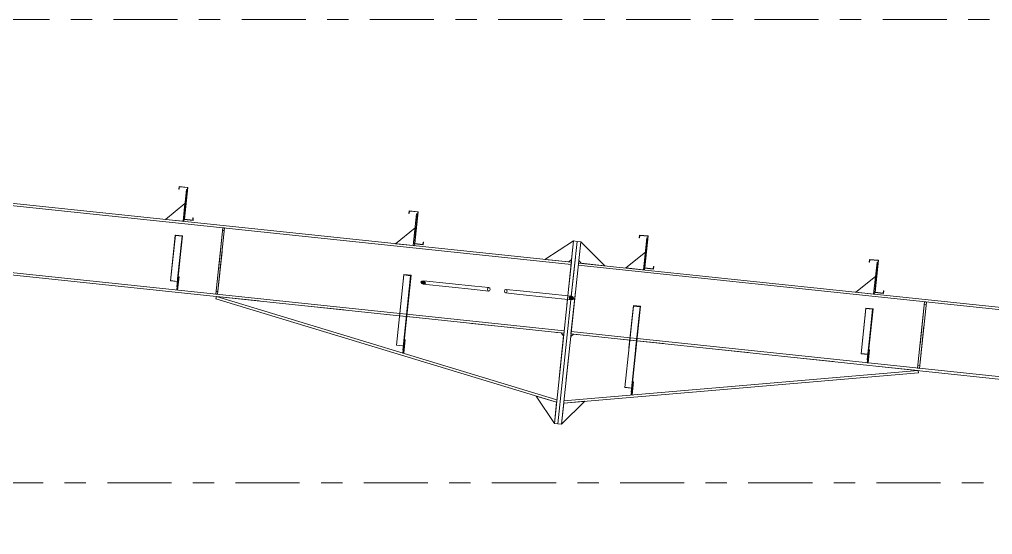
# Model space of a CAD drawing. Header units: millimetres. Extents: x -49 to 773, y -82 to 492.
# Drawn here: x 315.95 to 361.49, y 423.33 to 447.42 of the extents above; entities that cross this region are included whole.
import ezdxf

# ---------------------------------------------------------------- set-up
doc = ezdxf.new("R2010")
doc.units = ezdxf.units.MM
for name, pattern in [('XKITLINE00', [0]), ('XKITLINE02', [4, 2, -2]), ('XKITLINE03', [6, 3, -1, 1, -1])]:
    doc.linetypes.add(name, pattern=pattern)
doc.layers.add('Part', color=2, linetype='Continuous', lineweight=0)
doc.layers.add('S-grid', color=1, linetype='Continuous', lineweight=0)

# ---------------------------------------------------------------- blocks, each defined once
blk = doc.blocks.new('*A399')
at = {"layer": 'Part'}
blk.add_hatch(color=3, dxfattribs=at).paths.add_polyline_path([(333.941, 435.467), (333.944, 435.493), (334.275, 435.458), (334.22, 434.938), (334.204, 434.94), (334.256, 435.434)], flags=17)
blk = doc.blocks.new('*A400')
at = {"layer": 'Part'}
blk.add_hatch(color=3, dxfattribs=at).paths.add_polyline_path([(323.242, 437.309), (323.244, 437.33), (323.575, 437.295), (323.531, 436.875), (323.515, 436.877), (323.557, 437.276)], flags=17)
blk = doc.blocks.new('*A401')
at = {"layer": 'Part'}
blk.add_hatch(color=3, dxfattribs=at).paths.add_polyline_path([(344.681, 434.015), (344.684, 434.043), (345.016, 434.008), (344.955, 433.437), (344.939, 433.439), (344.996, 433.981)], flags=17)
blk = doc.blocks.new('*A403')
at = {"layer": 'Part'}
blk.add_hatch(color=3, dxfattribs=at).paths.add_polyline_path([(355.562, 433.9), (355.565, 433.921), (355.896, 433.886), (355.852, 433.466), (355.835, 433.468), (355.877, 433.867)], flags=17)
blk = doc.blocks.new('*A412')
at = {"layer": 'Part'}
blk.add_hatch(color=3, dxfattribs=at).paths.add_polyline_path([(324.057, 438.03), (324.068, 438.14), (324.083, 438.138), (324.07, 438.014), (323.656, 438.057), (323.813, 439.551), (323.429, 439.591), (323.417, 439.482), (323.402, 439.484), (323.415, 439.608), (323.83, 439.564), (323.672, 438.071)], flags=17)
blk = doc.blocks.new('*A420')
at = {"layer": 'Part'}
blk.add_hatch(color=3, dxfattribs=at).paths.add_polyline_path([(324.057, 438.03), (324.068, 438.14), (324.083, 438.138), (324.07, 438.014), (323.656, 438.057), (323.813, 439.551), (323.429, 439.591), (323.417, 439.482), (323.402, 439.484), (323.415, 439.608), (323.83, 439.564), (323.672, 438.071)], flags=17)
blk = doc.blocks.new('*A426')
at = {"layer": 'Part'}
blk.add_hatch(color=3, dxfattribs=at).paths.add_polyline_path([(356.378, 434.621), (356.389, 434.731), (356.404, 434.729), (356.391, 434.605), (355.976, 434.648), (356.134, 436.142), (355.749, 436.182), (355.738, 436.073), (355.723, 436.074), (355.736, 436.199), (356.15, 436.155), (355.993, 434.662)], flags=17)
blk = doc.blocks.new('*A427')
at = {"layer": 'Part'}
blk.add_hatch(color=3, dxfattribs=at).paths.add_polyline_path([(345.604, 435.758), (345.615, 435.867), (345.63, 435.865), (345.617, 435.741), (345.203, 435.785), (345.36, 437.278), (344.976, 437.319), (344.964, 437.209), (344.949, 437.211), (344.963, 437.335), (345.377, 437.291), (345.219, 435.798)], flags=17)
blk = doc.blocks.new('*A428')
at = {"layer": 'Part'}
blk.add_hatch(color=3, dxfattribs=at).paths.add_polyline_path([(334.83, 436.894), (334.842, 437.003), (334.857, 437.002), (334.844, 436.877), (334.429, 436.921), (334.587, 438.414), (334.202, 438.455), (334.191, 438.346), (334.176, 438.347), (334.189, 438.472), (334.603, 438.428), (334.446, 436.934)], flags=17)
blk = doc.blocks.new('*A431')
at = {"layer": 'Part'}
blk.add_hatch(color=3, dxfattribs=at).paths.add_polyline_path([(334.852, 435.201), (334.926, 435.168), (334.951, 435.106), (334.913, 435.051), (334.834, 435.035), (334.76, 435.067), (334.735, 435.129), (334.773, 435.184)], flags=17)
blk = doc.blocks.new('*A432')
at = {"layer": 'Part'}
blk.add_hatch(color=3, dxfattribs=at).paths.add_polyline_path([(341.787, 434.469), (341.861, 434.437), (341.886, 434.375), (341.849, 434.32), (341.77, 434.303), (341.696, 434.336), (341.67, 434.398), (341.708, 434.453)], flags=17)
blk = doc.blocks.new('*A436')
at = {"layer": 'Part'}
blk.add_hatch(color=3, dxfattribs=at).paths.add_polyline_path([(356.378, 434.621), (356.389, 434.731), (356.404, 434.729), (356.391, 434.605), (355.976, 434.648), (356.134, 436.142), (355.749, 436.182), (355.738, 436.073), (355.723, 436.074), (355.736, 436.199), (356.15, 436.155), (355.993, 434.662)], flags=17)
blk = doc.blocks.new('*A437')
at = {"layer": 'Part'}
blk.add_hatch(color=3, dxfattribs=at).paths.add_polyline_path([(345.604, 435.758), (345.615, 435.867), (345.63, 435.865), (345.617, 435.741), (345.203, 435.785), (345.36, 437.278), (344.976, 437.319), (344.964, 437.209), (344.949, 437.211), (344.963, 437.335), (345.377, 437.291), (345.219, 435.798)], flags=17)
blk = doc.blocks.new('*A438')
at = {"layer": 'Part'}
blk.add_hatch(color=3, dxfattribs=at).paths.add_polyline_path([(334.83, 436.894), (334.842, 437.003), (334.857, 437.002), (334.844, 436.877), (334.429, 436.921), (334.587, 438.414), (334.202, 438.455), (334.191, 438.346), (334.176, 438.347), (334.189, 438.472), (334.603, 438.428), (334.446, 436.934)], flags=17)
blk = doc.blocks.new('*A1511')
at = {"layer": 'S-grid', "color": 1, "linetype": 'XKITLINE03', "lineweight": 0}
blk.add_line((290.348, 447.415), (537.176, 447.415), dxfattribs=at)
blk = doc.blocks.new('*A1512')
at = {"layer": 'S-grid', "color": 1, "linetype": 'XKITLINE03', "lineweight": 0}
blk.add_line((2.06, 425.748), (484.241, 425.748), dxfattribs=at)
blk = doc.blocks.new('*A1819')
at = {"layer": 'Part', "color": 7, "linetype": 'XKITLINE02', "lineweight": 0}
for p, q in [((341.759, 432.712), (342.108, 436.027)), ((344.845, 432.387), (344.513, 432.422)), ((344.856, 432.495), (344.524, 432.53))]:
    blk.add_line(p, q, dxfattribs=at)
at = {"layer": 'Part', "color": 2, "linetype": 'XKITLINE00', "lineweight": 0}
for p, q in [((441.076, 425.48), (342.097, 435.92)), ((342.108, 436.027), (441.198, 425.576)), ((344.513, 432.422), (341.759, 432.712)), ((344.524, 432.53), (341.77, 432.82)), ((430.702, 423.331), (344.845, 432.387)), ((430.713, 423.439), (344.856, 432.495))]:
    blk.add_line(p, q, dxfattribs=at)
blk = doc.blocks.new('*A1867')
at = {"layer": 'Part', "color": 7, "linetype": 'XKITLINE02', "lineweight": 0}
for p, q in [((269.132, 443.616), (268.805, 440.516)), ((269.134, 443.641), (269.143, 443.723)), ((341.777, 436.062), (341.427, 432.747)), ((334.082, 433.631), (333.751, 433.666)), ((334.071, 433.523), (333.739, 433.558))]:
    blk.add_line(p, q, dxfattribs=at)
at = {"layer": 'Part', "color": 2, "linetype": 'XKITLINE00', "lineweight": 0}
for p, q in [((269.134, 443.641), (269.132, 443.616)), ((341.765, 435.955), (269.132, 443.616)), ((269.143, 443.723), (341.777, 436.062)), ((268.805, 440.516), (268.793, 440.409)), ((333.739, 433.558), (268.793, 440.409)), ((333.751, 433.666), (268.805, 440.516)), ((341.438, 432.855), (334.082, 433.631)), ((341.427, 432.747), (334.071, 433.523))]:
    blk.add_line(p, q, dxfattribs=at)
blk = doc.blocks.new('*A1868')
at = {"layer": 'Part', "color": 2, "linetype": 'XKITLINE00', "lineweight": 0}
for p, q in [((325.17, 434.462), (325.138, 434.359)), ((341.086, 429.515), (325.138, 434.359)), ((341.098, 429.625), (325.17, 434.462)), ((341.306, 432.76), (341.414, 432.626))]:
    blk.add_line(p, q, dxfattribs=at)
at = {"layer": 'Part', "color": 7, "linetype": 'XKITLINE02', "lineweight": 0}
for p, q in [((325.17, 434.462), (341.306, 432.76)), ((341.414, 432.626), (341.086, 429.515))]:
    blk.add_line(p, q, dxfattribs=at)
blk = doc.blocks.new('*A1869')
at = {"layer": 'Part', "color": 2, "linetype": 'XKITLINE00', "lineweight": 0}
blk.add_line((340.981, 428.521), (340.129, 429.806), dxfattribs=at)
at = {"layer": 'Part', "color": 7, "linetype": 'XKITLINE02', "lineweight": 0}
for p, q in [((340.129, 429.806), (341.086, 429.515)), ((341.086, 429.515), (340.981, 428.521))]:
    blk.add_line(p, q, dxfattribs=at)
blk = doc.blocks.new('*A1870')
at = {"layer": 'Part', "color": 2, "linetype": 'XKITLINE00', "lineweight": 0}
blk.add_line((342.414, 429.565), (341.313, 428.486), dxfattribs=at)
at = {"layer": 'Part', "color": 7, "linetype": 'XKITLINE02', "lineweight": 0}
for p, q in [((341.313, 428.486), (341.418, 429.48)), ((341.418, 429.48), (342.414, 429.565))]:
    blk.add_line(p, q, dxfattribs=at)
blk = doc.blocks.new('*A1871')
at = {"layer": 'Part', "color": 2, "linetype": 'XKITLINE00', "lineweight": 0}
for p, q in [((344.685, 430.474), (344.62, 429.861)), ((344.643, 430.479), (344.685, 430.474)), ((344.623, 430.284), (344.578, 429.857))]:
    blk.add_line(p, q, dxfattribs=at)
at = {"layer": 'Part', "color": 7, "linetype": 'XKITLINE02', "lineweight": 0}
for p, q in [((344.623, 430.284), (344.643, 430.479)), ((344.591, 429.982), (344.632, 429.977)), ((344.619, 429.853), (344.578, 429.857)), ((344.62, 429.861), (344.619, 429.853))]:
    blk.add_line(p, q, dxfattribs=at)
blk = doc.blocks.new('*A1872')
at = {"layer": 'Part', "color": 7, "linetype": 'XKITLINE02', "lineweight": 0}
for p, q in [((344.643, 430.479), (344.578, 429.857)), ((344.619, 429.853), (344.685, 430.474)), ((344.685, 430.474), (344.643, 430.479)), ((344.591, 429.982), (344.632, 429.977)), ((344.578, 429.857), (344.619, 429.853))]:
    blk.add_line(p, q, dxfattribs=at)
blk = doc.blocks.new('*A1873')
at = {"layer": 'Part', "color": 2, "linetype": 'XKITLINE00', "lineweight": 0}
blk.add_line((334.467, 437.671), (333.55, 436.93), dxfattribs=at)
at = {"layer": 'Part', "color": 7, "linetype": 'XKITLINE02', "lineweight": 0}
for p, q in [((334.379, 436.843), (334.467, 437.671)), ((333.55, 436.93), (334.379, 436.843))]:
    blk.add_line(p, q, dxfattribs=at)
blk = doc.blocks.new('*A1874')
at = {"layer": 'Part', "color": 2, "linetype": 'XKITLINE00', "lineweight": 0}
for p, q in [((333.891, 431.814), (333.934, 432.222)), ((333.998, 432.431), (333.932, 431.809)), ((333.956, 432.435), (333.998, 432.431)), ((333.932, 431.809), (333.891, 431.814))]:
    blk.add_line(p, q, dxfattribs=at)
at = {"layer": 'Part', "color": 7, "linetype": 'XKITLINE02', "lineweight": 0}
for p, q in [((333.934, 432.222), (333.956, 432.435)), ((333.904, 431.938), (333.945, 431.934))]:
    blk.add_line(p, q, dxfattribs=at)
blk = doc.blocks.new('*A1875')
at = {"layer": 'Part', "color": 2, "linetype": 'XKITLINE00', "lineweight": 0}
for p, q in [((334.537, 438.334), (334.379, 436.843)), ((334.578, 438.33), (334.537, 438.334)), ((334.429, 436.921), (334.421, 436.838))]:
    blk.add_line(p, q, dxfattribs=at)
at = {"layer": 'Part', "color": 7, "linetype": 'XKITLINE02', "lineweight": 0}
for p, q in [((334.429, 436.921), (334.578, 438.33)), ((334.421, 436.838), (334.379, 436.843))]:
    blk.add_line(p, q, dxfattribs=at)
blk = doc.blocks.new('*A1876')
at = {"layer": 'Part', "color": 7, "linetype": 'XKITLINE02', "lineweight": 0}
for p, q in [((333.956, 432.435), (333.891, 431.814)), ((333.932, 431.809), (333.998, 432.431)), ((333.998, 432.431), (333.956, 432.435)), ((333.891, 431.814), (333.932, 431.809)), ((333.904, 431.938), (333.945, 431.934))]:
    blk.add_line(p, q, dxfattribs=at)
blk = doc.blocks.new('*A1877')
at = {"layer": 'Part', "color": 7, "linetype": 'XKITLINE02', "lineweight": 0}
for p, q in [((333.944, 435.493), (333.594, 432.182)), ((334.256, 435.434), (333.888, 431.948)), ((333.905, 431.946), (334.275, 435.458)), ((333.594, 432.182), (333.909, 432.149)), ((333.595, 432.192), (333.927, 432.158)), ((333.888, 431.948), (333.905, 431.946))]:
    blk.add_line(p, q, dxfattribs=at)
blk = doc.blocks.new('*A1878')
at = {"layer": 'Part', "color": 2, "linetype": 'XKITLINE00', "lineweight": 0}
for p, q in [((333.941, 435.467), (333.594, 432.182)), ((334.275, 435.458), (333.934, 432.222)), ((333.941, 435.467), (333.944, 435.493)), ((334.256, 435.434), (333.941, 435.467)), ((333.944, 435.493), (334.275, 435.458)), ((334.204, 434.94), (334.256, 435.434)), ((334.204, 434.94), (333.888, 431.948)), ((334.204, 434.94), (334.22, 434.938)), ((333.594, 432.182), (333.909, 432.149)), ((333.888, 431.948), (333.905, 431.946))]:
    blk.add_line(p, q, dxfattribs=at)
at = {"layer": 'Part', "color": 7, "linetype": 'XKITLINE02', "lineweight": 0}
for p, q in [((333.934, 432.222), (333.905, 431.946)), ((333.927, 432.158), (333.595, 432.192))]:
    blk.add_line(p, q, dxfattribs=at)
blk = doc.blocks.new('*A1879')
at = {"layer": 'Part', "color": 2, "linetype": 'XKITLINE00', "lineweight": 0}
blk.add_line((323.693, 438.808), (322.777, 438.066), dxfattribs=at)
at = {"layer": 'Part', "color": 7, "linetype": 'XKITLINE02', "lineweight": 0}
for p, q in [((323.606, 437.979), (323.693, 438.808)), ((322.777, 438.066), (323.606, 437.979))]:
    blk.add_line(p, q, dxfattribs=at)
blk = doc.blocks.new('*A1880')
at = {"layer": 'Part', "color": 2, "linetype": 'XKITLINE00', "lineweight": 0}
for p, q in [((323.309, 434.767), (323.347, 435.129)), ((323.416, 435.385), (323.35, 434.763)), ((323.374, 435.389), (323.416, 435.385))]:
    blk.add_line(p, q, dxfattribs=at)
at = {"layer": 'Part', "color": 7, "linetype": 'XKITLINE02', "lineweight": 0}
for p, q in [((323.347, 435.129), (323.374, 435.389)), ((323.35, 434.763), (323.309, 434.767)), ((323.322, 434.892), (323.363, 434.887))]:
    blk.add_line(p, q, dxfattribs=at)
blk = doc.blocks.new('*A1881')
at = {"layer": 'Part', "color": 2, "linetype": 'XKITLINE00', "lineweight": 0}
for p, q in [((323.763, 439.471), (323.606, 437.979)), ((323.804, 439.466), (323.763, 439.471)), ((323.656, 438.057), (323.647, 437.975))]:
    blk.add_line(p, q, dxfattribs=at)
at = {"layer": 'Part', "color": 7, "linetype": 'XKITLINE02', "lineweight": 0}
for p, q in [((323.656, 438.057), (323.804, 439.466)), ((323.647, 437.975), (323.606, 437.979))]:
    blk.add_line(p, q, dxfattribs=at)
blk = doc.blocks.new('*A1882')
at = {"layer": 'Part', "color": 7, "linetype": 'XKITLINE02', "lineweight": 0}
for p, q in [((323.374, 435.389), (323.309, 434.767)), ((323.35, 434.763), (323.416, 435.385)), ((323.416, 435.385), (323.374, 435.389)), ((323.309, 434.767), (323.35, 434.763)), ((323.322, 434.892), (323.363, 434.887))]:
    blk.add_line(p, q, dxfattribs=at)
blk = doc.blocks.new('*A1883')
at = {"layer": 'Part', "color": 7, "linetype": 'XKITLINE02', "lineweight": 0}
for p, q in [((323.244, 437.33), (323.018, 435.191)), ((323.557, 437.276), (323.307, 434.909)), ((323.323, 434.907), (323.575, 437.295)), ((323.018, 435.191), (323.333, 435.157)), ((323.02, 435.204), (323.351, 435.169)), ((323.307, 434.909), (323.323, 434.907))]:
    blk.add_line(p, q, dxfattribs=at)
blk = doc.blocks.new('*A1884')
at = {"layer": 'Part', "color": 2, "linetype": 'XKITLINE00', "lineweight": 0}
for p, q in [((323.242, 437.309), (323.018, 435.191)), ((323.242, 437.309), (323.244, 437.33)), ((323.557, 437.276), (323.242, 437.309)), ((323.244, 437.33), (323.575, 437.295)), ((323.575, 437.295), (323.347, 435.129)), ((323.515, 436.877), (323.557, 437.276)), ((323.515, 436.877), (323.307, 434.909)), ((323.531, 436.875), (323.515, 436.877)), ((323.018, 435.191), (323.333, 435.157)), ((323.307, 434.909), (323.323, 434.907))]:
    blk.add_line(p, q, dxfattribs=at)
at = {"layer": 'Part', "color": 7, "linetype": 'XKITLINE02', "lineweight": 0}
for p, q in [((323.02, 435.204), (323.351, 435.169)), ((323.347, 435.129), (323.323, 434.907))]:
    blk.add_line(p, q, dxfattribs=at)
blk = doc.blocks.new('*A1885')
at = {"layer": 'Part', "color": 7, "linetype": 'XKITLINE02', "lineweight": 0}
for p, q in [((325.467, 437.674), (325.14, 434.574)), ((325.55, 437.665), (325.467, 437.674)), ((325.223, 434.565), (325.55, 437.665)), ((325.454, 437.549), (325.536, 437.541)), ((325.14, 434.574), (325.223, 434.565)), ((325.153, 434.699), (325.236, 434.69))]:
    blk.add_line(p, q, dxfattribs=at)
blk = doc.blocks.new('*A1886')
at = {"layer": 'Part', "color": 2, "linetype": 'XKITLINE00', "lineweight": 0}
for p, q in [((325.14, 434.574), (325.467, 437.674)), ((325.55, 437.665), (325.223, 434.565))]:
    blk.add_line(p, q, dxfattribs=at)
at = {"layer": 'Part', "color": 7, "linetype": 'XKITLINE02', "lineweight": 0}
for p, q in [((325.55, 437.665), (325.467, 437.674)), ((325.454, 437.549), (325.536, 437.541)), ((325.223, 434.565), (325.14, 434.574)), ((325.236, 434.69), (325.153, 434.699))]:
    blk.add_line(p, q, dxfattribs=at)
blk = doc.blocks.new('*A1887')
at = {"layer": 'Part', "color": 2, "linetype": 'XKITLINE00', "lineweight": 0}
for p, q in [((341.882, 437.057), (341.611, 434.488)), ((342.047, 437.039), (341.776, 434.47)), ((342.047, 437.039), (341.882, 437.057)), ((340.981, 428.521), (341.593, 434.322)), ((341.759, 434.304), (341.147, 428.503)), ((341.147, 428.503), (340.981, 428.521))]:
    blk.add_line(p, q, dxfattribs=at)
at = {"layer": 'Part', "color": 7, "linetype": 'XKITLINE02', "lineweight": 0}
for p, q in [((341.759, 434.304), (342.047, 437.039)), ((341.611, 434.488), (341.593, 434.322)), ((341.776, 434.47), (341.759, 434.308)), ((341.759, 434.308), (341.759, 434.304))]:
    blk.add_line(p, q, dxfattribs=at)
blk = doc.blocks.new('*A1888')
at = {"layer": 'Part', "color": 2, "linetype": 'XKITLINE00', "lineweight": 0}
for p, q in [((342.213, 437.022), (341.313, 428.486)), ((341.776, 434.47), (342.047, 437.039)), ((342.047, 437.039), (342.213, 437.022)), ((341.759, 434.304), (341.147, 428.503)), ((341.313, 428.486), (341.147, 428.503))]:
    blk.add_line(p, q, dxfattribs=at)
at = {"layer": 'Part', "color": 7, "linetype": 'XKITLINE02', "lineweight": 0}
for p, q in [((341.776, 434.47), (341.759, 434.308)), ((341.759, 434.304), (341.759, 434.308)), ((341.759, 434.308), (341.759, 434.304))]:
    blk.add_line(p, q, dxfattribs=at)
blk = doc.blocks.new('*A1889')
at = {"layer": 'Part', "color": 2, "linetype": 'XKITLINE00', "lineweight": 0}
for p, q in [((341.882, 437.057), (340.534, 436.193)), ((341.652, 436.075), (341.79, 436.187))]:
    blk.add_line(p, q, dxfattribs=at)
at = {"layer": 'Part', "color": 7, "linetype": 'XKITLINE02', "lineweight": 0}
for p, q in [((341.882, 437.057), (341.79, 436.187)), ((340.534, 436.193), (341.652, 436.075))]:
    blk.add_line(p, q, dxfattribs=at)
blk = doc.blocks.new('*A1890')
at = {"layer": 'Part', "color": 7, "linetype": 'XKITLINE02', "lineweight": 0}
for p, q in [((342.121, 436.152), (342.213, 437.022)), ((342.232, 436.014), (343.351, 435.896))]:
    blk.add_line(p, q, dxfattribs=at)
at = {"layer": 'Part', "color": 2, "linetype": 'XKITLINE00', "lineweight": 0}
for p, q in [((343.351, 435.896), (342.213, 437.022)), ((342.232, 436.014), (342.121, 436.152))]:
    blk.add_line(p, q, dxfattribs=at)
blk = doc.blocks.new('*A1891')
at = {"layer": 'Part', "color": 2, "linetype": 'XKITLINE00', "lineweight": 0}
blk.add_line((345.24, 436.535), (344.324, 435.794), dxfattribs=at)
at = {"layer": 'Part', "color": 7, "linetype": 'XKITLINE02', "lineweight": 0}
for p, q in [((345.153, 435.706), (345.24, 436.535)), ((344.324, 435.794), (345.153, 435.706))]:
    blk.add_line(p, q, dxfattribs=at)
blk = doc.blocks.new('*A1892')
at = {"layer": 'Part', "color": 2, "linetype": 'XKITLINE00', "lineweight": 0}
for p, q in [((345.31, 437.198), (345.153, 435.706)), ((345.352, 437.194), (345.31, 437.198)), ((345.203, 435.785), (345.194, 435.702))]:
    blk.add_line(p, q, dxfattribs=at)
at = {"layer": 'Part', "color": 7, "linetype": 'XKITLINE02', "lineweight": 0}
for p, q in [((345.203, 435.785), (345.352, 437.194)), ((345.194, 435.702), (345.153, 435.706))]:
    blk.add_line(p, q, dxfattribs=at)
blk = doc.blocks.new('*A1893')
at = {"layer": 'Part', "color": 7, "linetype": 'XKITLINE02', "lineweight": 0}
for p, q in [((344.684, 434.043), (344.279, 430.208)), ((344.996, 433.981), (344.575, 429.992)), ((344.592, 429.99), (345.016, 434.008)), ((344.279, 430.208), (344.594, 430.175)), ((344.281, 430.217), (344.612, 430.182)), ((344.575, 429.992), (344.592, 429.99))]:
    blk.add_line(p, q, dxfattribs=at)
blk = doc.blocks.new('*A1894')
at = {"layer": 'Part', "color": 2, "linetype": 'XKITLINE00', "lineweight": 0}
for p, q in [((344.681, 434.015), (344.684, 434.043)), ((344.684, 434.043), (345.016, 434.008)), ((344.681, 434.015), (344.279, 430.208)), ((345.016, 434.008), (344.623, 430.284)), ((344.996, 433.981), (344.681, 434.015)), ((344.939, 433.439), (344.996, 433.981)), ((344.939, 433.439), (344.575, 429.992)), ((344.939, 433.439), (344.955, 433.437)), ((344.279, 430.208), (344.594, 430.175)), ((344.575, 429.992), (344.592, 429.99))]:
    blk.add_line(p, q, dxfattribs=at)
at = {"layer": 'Part', "color": 7, "linetype": 'XKITLINE02', "lineweight": 0}
for p, q in [((344.281, 430.217), (344.612, 430.182)), ((344.592, 429.99), (344.623, 430.284))]:
    blk.add_line(p, q, dxfattribs=at)
blk = doc.blocks.new('*A1895')
at = {"layer": 'Part', "color": 7, "linetype": 'XKITLINE02', "lineweight": 0}
for p, q in [((355.695, 431.98), (355.629, 431.358)), ((355.671, 431.354), (355.736, 431.975)), ((355.736, 431.975), (355.695, 431.98)), ((355.629, 431.358), (355.671, 431.354)), ((355.643, 431.483), (355.684, 431.478))]:
    blk.add_line(p, q, dxfattribs=at)
blk = doc.blocks.new('*A1896')
at = {"layer": 'Part', "color": 7, "linetype": 'XKITLINE02', "lineweight": 0}
for p, q in [((355.668, 431.72), (355.695, 431.98)), ((355.671, 431.354), (355.629, 431.358)), ((355.643, 431.483), (355.684, 431.478))]:
    blk.add_line(p, q, dxfattribs=at)
at = {"layer": 'Part', "color": 2, "linetype": 'XKITLINE00', "lineweight": 0}
for p, q in [((355.736, 431.975), (355.671, 431.354)), ((355.695, 431.98), (355.736, 431.975)), ((355.629, 431.358), (355.668, 431.72))]:
    blk.add_line(p, q, dxfattribs=at)
blk = doc.blocks.new('*A1901')
at = {"layer": 'Part', "color": 2, "linetype": 'XKITLINE00', "lineweight": 0}
for p, q in [((356.084, 436.062), (355.926, 434.57)), ((356.125, 436.057), (356.084, 436.062)), ((355.976, 434.648), (355.968, 434.565))]:
    blk.add_line(p, q, dxfattribs=at)
at = {"layer": 'Part', "color": 7, "linetype": 'XKITLINE02', "lineweight": 0}
for p, q in [((355.976, 434.648), (356.125, 436.057)), ((355.968, 434.565), (355.926, 434.57))]:
    blk.add_line(p, q, dxfattribs=at)
blk = doc.blocks.new('*A1902')
at = {"layer": 'Part', "color": 2, "linetype": 'XKITLINE00', "lineweight": 0}
blk.add_line((356.014, 435.399), (355.098, 434.657), dxfattribs=at)
at = {"layer": 'Part', "color": 7, "linetype": 'XKITLINE02', "lineweight": 0}
for p, q in [((355.926, 434.57), (356.014, 435.399)), ((355.098, 434.657), (355.926, 434.57))]:
    blk.add_line(p, q, dxfattribs=at)
blk = doc.blocks.new('*A1905')
at = {"layer": 'Part', "color": 7, "linetype": 'XKITLINE02', "lineweight": 0}
for p, q in [((355.565, 433.921), (355.339, 431.782)), ((355.877, 433.867), (355.628, 431.5)), ((355.644, 431.498), (355.896, 433.886)), ((355.339, 431.782), (355.654, 431.748)), ((355.34, 431.795), (355.672, 431.76)), ((355.628, 431.5), (355.644, 431.498))]:
    blk.add_line(p, q, dxfattribs=at)
blk = doc.blocks.new('*A1906')
at = {"layer": 'Part', "color": 2, "linetype": 'XKITLINE00', "lineweight": 0}
for p, q in [((355.562, 433.9), (355.339, 431.782)), ((355.562, 433.9), (355.565, 433.921)), ((355.877, 433.867), (355.562, 433.9)), ((355.565, 433.921), (355.896, 433.886)), ((355.896, 433.886), (355.668, 431.72)), ((355.835, 433.468), (355.877, 433.867)), ((355.835, 433.468), (355.628, 431.5)), ((355.835, 433.468), (355.852, 433.466)), ((355.339, 431.782), (355.654, 431.748)), ((355.628, 431.5), (355.644, 431.498))]:
    blk.add_line(p, q, dxfattribs=at)
at = {"layer": 'Part', "color": 7, "linetype": 'XKITLINE02', "lineweight": 0}
for p, q in [((355.34, 431.795), (355.672, 431.76)), ((355.644, 431.498), (355.668, 431.72))]:
    blk.add_line(p, q, dxfattribs=at)
blk = doc.blocks.new('*A1907')
at = {"layer": 'Part', "color": 7, "linetype": 'XKITLINE02', "lineweight": 0}
for p, q in [((358.312, 434.209), (357.985, 431.11)), ((358.068, 431.101), (358.395, 434.201)), ((358.299, 434.085), (358.382, 434.076)), ((358.395, 434.201), (358.312, 434.209)), ((357.985, 431.11), (358.068, 431.101)), ((357.998, 431.234), (358.081, 431.225))]:
    blk.add_line(p, q, dxfattribs=at)
blk = doc.blocks.new('*A1908')
at = {"layer": 'Part', "color": 2, "linetype": 'XKITLINE00', "lineweight": 0}
for p, q in [((357.985, 431.11), (358.312, 434.209)), ((358.395, 434.201), (358.068, 431.101))]:
    blk.add_line(p, q, dxfattribs=at)
at = {"layer": 'Part', "color": 7, "linetype": 'XKITLINE02', "lineweight": 0}
for p, q in [((358.299, 434.085), (358.382, 434.076)), ((358.395, 434.201), (358.312, 434.209)), ((358.068, 431.101), (357.985, 431.11)), ((358.081, 431.225), (357.998, 431.234))]:
    blk.add_line(p, q, dxfattribs=at)
blk = doc.blocks.new('*A1936')
at = {"layer": 'Part', "color": 2, "linetype": 'XKITLINE00', "lineweight": 0}
for p, q in [((323.402, 439.484), (323.415, 439.608)), ((323.415, 439.608), (323.83, 439.564)), ((323.429, 439.591), (323.417, 439.482)), ((323.813, 439.551), (323.429, 439.591)), ((323.656, 438.057), (323.813, 439.551)), ((323.83, 439.564), (323.672, 438.071)), ((323.417, 439.482), (323.402, 439.484)), ((324.057, 438.03), (324.068, 438.14)), ((324.068, 438.14), (324.083, 438.138)), ((324.083, 438.138), (324.07, 438.014)), ((324.07, 438.014), (323.656, 438.057)), ((323.672, 438.071), (324.057, 438.03))]:
    blk.add_line(p, q, dxfattribs=at)
blk = doc.blocks.new('*A1953')
at = {"layer": 'Part', "color": 2, "linetype": 'XKITLINE00', "lineweight": 0}
for p, q in [((323.402, 439.484), (323.415, 439.608)), ((323.415, 439.608), (323.83, 439.564)), ((323.429, 439.591), (323.417, 439.482)), ((323.813, 439.551), (323.429, 439.591)), ((323.656, 438.057), (323.813, 439.551)), ((323.83, 439.564), (323.672, 438.071)), ((323.417, 439.482), (323.402, 439.484)), ((324.057, 438.03), (324.068, 438.14)), ((324.068, 438.14), (324.083, 438.138)), ((324.083, 438.138), (324.07, 438.014)), ((324.07, 438.014), (323.656, 438.057)), ((323.672, 438.071), (324.057, 438.03))]:
    blk.add_line(p, q, dxfattribs=at)
blk = doc.blocks.new('*A1958')
at = {"layer": 'Part', "color": 2, "linetype": 'XKITLINE00', "lineweight": 0}
for p, q in [((355.723, 436.074), (355.736, 436.199)), ((355.738, 436.073), (355.723, 436.074)), ((355.736, 436.199), (356.15, 436.155)), ((355.749, 436.182), (355.738, 436.073)), ((356.134, 436.142), (355.749, 436.182)), ((355.976, 434.648), (356.134, 436.142)), ((356.15, 436.155), (355.993, 434.662)), ((356.391, 434.605), (355.976, 434.648)), ((355.993, 434.662), (356.378, 434.621)), ((356.378, 434.621), (356.389, 434.731)), ((356.389, 434.731), (356.404, 434.729)), ((356.404, 434.729), (356.391, 434.605))]:
    blk.add_line(p, q, dxfattribs=at)
blk = doc.blocks.new('*A1959')
at = {"layer": 'Part', "color": 2, "linetype": 'XKITLINE00', "lineweight": 0}
for p, q in [((344.949, 437.211), (344.963, 437.335)), ((344.963, 437.335), (345.377, 437.291)), ((344.976, 437.319), (344.964, 437.209)), ((345.36, 437.278), (344.976, 437.319)), ((345.203, 435.785), (345.36, 437.278)), ((345.377, 437.291), (345.219, 435.798)), ((344.964, 437.209), (344.949, 437.211)), ((345.604, 435.758), (345.615, 435.867)), ((345.615, 435.867), (345.63, 435.865)), ((345.63, 435.865), (345.617, 435.741)), ((345.617, 435.741), (345.203, 435.785)), ((345.219, 435.798), (345.604, 435.758))]:
    blk.add_line(p, q, dxfattribs=at)
blk = doc.blocks.new('*A1960')
at = {"layer": 'Part', "color": 2, "linetype": 'XKITLINE00', "lineweight": 0}
for p, q in [((334.176, 438.347), (334.189, 438.472)), ((334.191, 438.346), (334.176, 438.347)), ((334.189, 438.472), (334.603, 438.428)), ((334.202, 438.455), (334.191, 438.346)), ((334.587, 438.414), (334.202, 438.455)), ((334.429, 436.921), (334.587, 438.414)), ((334.603, 438.428), (334.446, 436.934)), ((334.844, 436.877), (334.429, 436.921)), ((334.446, 436.934), (334.83, 436.894)), ((334.83, 436.894), (334.842, 437.003)), ((334.842, 437.003), (334.857, 437.002)), ((334.857, 437.002), (334.844, 436.877))]:
    blk.add_line(p, q, dxfattribs=at)
blk = doc.blocks.new('*A1963')
at = {"layer": 'Part', "color": 2, "linetype": 'XKITLINE00', "lineweight": 0}
for p, q in [((334.773, 435.184), (334.735, 435.129)), ((334.735, 435.129), (334.76, 435.067)), ((334.76, 435.067), (334.834, 435.035)), ((334.852, 435.201), (334.773, 435.184)), ((334.834, 435.035), (334.913, 435.051)), ((337.238, 434.781), (334.834, 435.035)), ((337.255, 434.947), (334.852, 435.201)), ((334.852, 435.201), (334.926, 435.168)), ((334.913, 435.051), (334.951, 435.106)), ((334.951, 435.106), (334.926, 435.168))]:
    blk.add_line(p, q, dxfattribs=at)
at = {"layer": 'Part', "color": 7, "linetype": 'XKITLINE02', "lineweight": 0}
for p, q in [((337.922, 434.877), (337.255, 434.947)), ((337.904, 434.711), (337.238, 434.781)), ((337.85, 434.801), (337.874, 434.857)), ((337.862, 434.74), (337.85, 434.801)), ((337.904, 434.711), (337.862, 434.74)), ((337.874, 434.857), (337.922, 434.877)), ((337.952, 434.731), (337.904, 434.711)), ((337.922, 434.877), (337.964, 434.848)), ((337.977, 434.787), (337.952, 434.731)), ((337.964, 434.848), (337.977, 434.787))]:
    blk.add_line(p, q, dxfattribs=at)
blk = doc.blocks.new('*A1964')
at = {"layer": 'Part', "color": 7, "linetype": 'XKITLINE02', "lineweight": 0}
for p, q in [((338.644, 434.717), (338.668, 434.774)), ((338.656, 434.656), (338.644, 434.717)), ((338.698, 434.627), (338.656, 434.656)), ((338.668, 434.774), (338.716, 434.793)), ((338.746, 434.647), (338.698, 434.627)), ((339.365, 434.557), (338.698, 434.627)), ((339.383, 434.723), (338.716, 434.793)), ((338.716, 434.793), (338.758, 434.764)), ((338.771, 434.703), (338.746, 434.647)), ((338.758, 434.764), (338.771, 434.703))]:
    blk.add_line(p, q, dxfattribs=at)
at = {"layer": 'Part', "color": 2, "linetype": 'XKITLINE00', "lineweight": 0}
for p, q in [((341.77, 434.303), (339.365, 434.557)), ((341.787, 434.469), (339.383, 434.723)), ((341.708, 434.453), (341.67, 434.398)), ((341.67, 434.398), (341.696, 434.336)), ((341.696, 434.336), (341.77, 434.303)), ((341.787, 434.469), (341.708, 434.453)), ((341.77, 434.303), (341.849, 434.32)), ((341.861, 434.437), (341.787, 434.469)), ((341.849, 434.32), (341.886, 434.375)), ((341.886, 434.375), (341.861, 434.437))]:
    blk.add_line(p, q, dxfattribs=at)
blk = doc.blocks.new('*A1968')
at = {"layer": 'Part', "color": 2, "linetype": 'XKITLINE00', "lineweight": 0}
for p, q in [((355.723, 436.074), (355.736, 436.199)), ((355.738, 436.073), (355.723, 436.074)), ((355.736, 436.199), (356.15, 436.155)), ((355.749, 436.182), (355.738, 436.073)), ((356.134, 436.142), (355.749, 436.182)), ((355.976, 434.648), (356.134, 436.142)), ((356.15, 436.155), (355.993, 434.662)), ((356.391, 434.605), (355.976, 434.648)), ((355.993, 434.662), (356.378, 434.621)), ((356.378, 434.621), (356.389, 434.731)), ((356.389, 434.731), (356.404, 434.729)), ((356.404, 434.729), (356.391, 434.605))]:
    blk.add_line(p, q, dxfattribs=at)
blk = doc.blocks.new('*A1969')
at = {"layer": 'Part', "color": 2, "linetype": 'XKITLINE00', "lineweight": 0}
for p, q in [((344.949, 437.211), (344.963, 437.335)), ((344.963, 437.335), (345.377, 437.291)), ((344.976, 437.319), (344.964, 437.209)), ((345.36, 437.278), (344.976, 437.319)), ((345.203, 435.785), (345.36, 437.278)), ((345.377, 437.291), (345.219, 435.798)), ((344.964, 437.209), (344.949, 437.211)), ((345.604, 435.758), (345.615, 435.867)), ((345.615, 435.867), (345.63, 435.865)), ((345.63, 435.865), (345.617, 435.741)), ((345.617, 435.741), (345.203, 435.785)), ((345.219, 435.798), (345.604, 435.758))]:
    blk.add_line(p, q, dxfattribs=at)
blk = doc.blocks.new('*A1970')
at = {"layer": 'Part', "color": 2, "linetype": 'XKITLINE00', "lineweight": 0}
for p, q in [((334.176, 438.347), (334.189, 438.472)), ((334.191, 438.346), (334.176, 438.347)), ((334.189, 438.472), (334.603, 438.428)), ((334.202, 438.455), (334.191, 438.346)), ((334.587, 438.414), (334.202, 438.455)), ((334.429, 436.921), (334.587, 438.414)), ((334.603, 438.428), (334.446, 436.934)), ((334.844, 436.877), (334.429, 436.921)), ((334.446, 436.934), (334.83, 436.894)), ((334.83, 436.894), (334.842, 437.003)), ((334.842, 437.003), (334.857, 437.002)), ((334.857, 437.002), (334.844, 436.877))]:
    blk.add_line(p, q, dxfattribs=at)
blk = doc.blocks.new('*A1971')
at = {"layer": 'Part', "color": 2, "linetype": 'XKITLINE00', "lineweight": 0}
for p, q in [((341.88, 432.7), (341.746, 432.591)), ((358.025, 430.89), (341.418, 429.48)), ((358.016, 430.998), (341.429, 429.59)), ((358.025, 430.89), (358.016, 430.998))]:
    blk.add_line(p, q, dxfattribs=at)
at = {"layer": 'Part', "color": 7, "linetype": 'XKITLINE02', "lineweight": 0}
for p, q in [((358.016, 430.998), (341.88, 432.7)), ((341.746, 432.591), (341.418, 429.48))]:
    blk.add_line(p, q, dxfattribs=at)

msp = doc.modelspace()

# ---------------------------------------------------------------- block references
at = {"lineweight": 0}
for name in ['*A1511', '*A1867', '*A412', '*A420', '*A1936', '*A1953', '*A1881', '*A1879', '*A428', '*A438', '*A1960', '*A1970', '*A1875', '*A1885', '*A1886', '*A1873', '*A1883', '*A1884', '*A400', '*A427', '*A437', '*A1959', '*A1969', '*A1889', '*A1887', '*A1888', '*A1890', '*A1892', '*A1891', '*A1819', '*A426', '*A436', '*A1958', '*A1968', '*A1901', '*A1877', '*A1878', '*A399', '*A1902', '*A1880', '*A1882', '*A431', '*A1963', '*A1964', '*A1868', '*A432', '*A1893', '*A1894', '*A401', '*A1907', '*A1908', '*A1905', '*A1906', '*A403', '*A1971', '*A1874', '*A1876', '*A1895', '*A1896', '*A1871', '*A1872', '*A1869', '*A1870', '*A1512']:
    msp.add_blockref(name, (0, 0), dxfattribs=at)

doc.saveas('drawing.dxf')
